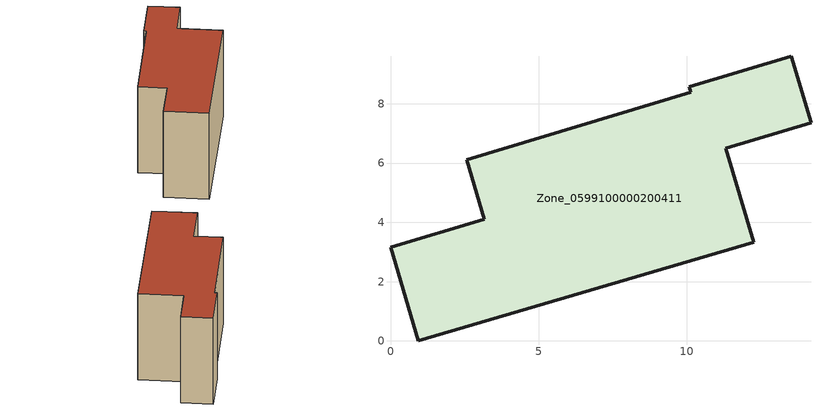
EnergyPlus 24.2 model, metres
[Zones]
Zone_0599100000200411
 floor ground (C_G): 10.13,8.39 10.08,8.58 13.53,9.61 14.19,7.36 11.31,6.5 12.25,3.33 0.94,0 0,3.16 3.17,4.1 2.57,6.12 z0
 wall outside (C_F): 0,3.16 0.94,0 12.25,3.33 11.31,6.5 14.19,7.36 13.53,9.61 10.08,8.58 10.13,8.39 2.57,6.12 3.17,4.1 0,3.16 z0:7.07
 roof outside (C_R): 3.17,4.1 0,3.16 0.94,0 12.25,3.33 11.31,6.5 14.19,7.36 13.53,9.61 10.08,8.58 10.13,8.39 2.57,6.12 z7.07
[BUILDING]
Pand.0599100000200411: North Axis=0; Terrain=City; Loads Convergence Tolerance Value=0.04; Temperature Convergence Tolerance Value=0.4; Solar Distribution=FullExterior; Maximum Number of Warmup Days=25; Minimum Number of Warmup Days=1
[Site:Location]
Rotterdam.The.Hague.AP_ZH_NLD Design_Conditions: Latitude=51.96; Longitude=4.45; Time Zone=1; Elevation=-4.5
[SITE:GROUNDTEMPERATURE:BUILDINGSURFACE]
18, 18, 18, 18, 18, 18, 18, 18, 18, 18, 18, 18
[MATERIAL] Thermal Absorptance=0.9; Solar Absorptance=0.7; Visible Absorptance=0.7
Name | Roughness | Thickness | Conductivity | Density | Specific Heat
G.TI.1975-1991 | MediumSmooth | 0.15 | 0.288461 | 540 | 1210
F.TI.1975-1991 | Rough | 0.3 | 0.230769 | 1920 | 840
R.TI.1975-1991 | MediumRough | 0.2 | 0.153846 | 1500 | 1000
[CONSTRUCTION]
C_G: G.TI.1975-1991
C_F: F.TI.1975-1991
C_R: R.TI.1975-1991
[ZONE]
Zone_0599100000200411: Type=1; Multiplier=1; Ceiling Height=Autocalculate; Volume=Autocalculate; Floor Area=autocalculate; Part of Total Floor Area=Yes
[ZONEINFILTRATION:DESIGNFLOWRATE]
Infil_Zone_0599100000200411: Zone or ZoneList or Space or SpaceList=Zone_0599100000200411; Schedule=AlwaysOn; Design Flow Rate Calculation Method=Flow/Area; Flow Rate per Floor Area=0.003; Constant Term Coefficient=1; Temperature Term Coefficient=0; Velocity Term Coefficient=0; Velocity Squared Term Coefficient=0
[HVACTEMPLATE:ZONE:IDEALLOADSAIRSYSTEM]
Zone_0599100000200411: Maximum Heating Supply Air Temperature=50; Minimum Cooling Supply Air Temperature=13; Maximum Heating Supply Air Humidity Ratio=0.0156; Minimum Cooling Supply Air Humidity Ratio=0.0077; Heating Limit=NoLimit; Cooling Limit=NoLimit; Dehumidification Control Type=ConstantSensibleHeatRatio; Cooling Sensible Heat Ratio=0.7; Dehumidification Setpoint=60; Humidification Control Type=None; Humidification Setpoint=30; Outdoor Air Method=None; Outdoor Air Flow Rate per Person=0.00944; Outdoor Air Flow Rate per Zone Floor Area=0; Outdoor Air Flow Rate per Zone=0; Demand Controlled Ventilation Type=None; Outdoor Air Economizer Type=NoEconomizer; Heat Recovery Type=None; Sensible Heat Recovery Effectiveness=0.7; Latent Heat Recovery Effectiveness=0.65
[ZONECONTROL:THERMOSTAT]
ThermostatControl_Zone_0599100000200411: Zone or ZoneList=Zone_0599100000200411; Control Type Schedule=DualSetpointControlType; Control 1=Thermostat_Zone_0599100000200411; Temperature Difference Between Cutout And Setpoint=0
[THERMOSTATSETPOINT:DUALSETPOINT]
Thermostat_Zone_0599100000200411: Heating Setpoint Temperature Schedule=HeatingSetpoint_Zone_0599100000200411; Cooling Setpoint Temperature Schedule=CoolingSetpoint_Zone_0599100000200411
[SCHEDULE:COMPACT]
HeatingSetpoint_Zone_0599100000200411: Through: 12/31, For: AllDays, Until: 24:00, 21
CoolingSetpoint_Zone_0599100000200411: Through: 12/31, For: AllDays, Until: 24:00, 24
DualSetpointControlType: Through: 12/31, For: AllDays, Until: 24:00, 4
AlwaysOn: Through: 12/31, For: AllDays, Until: 24:00, 1
